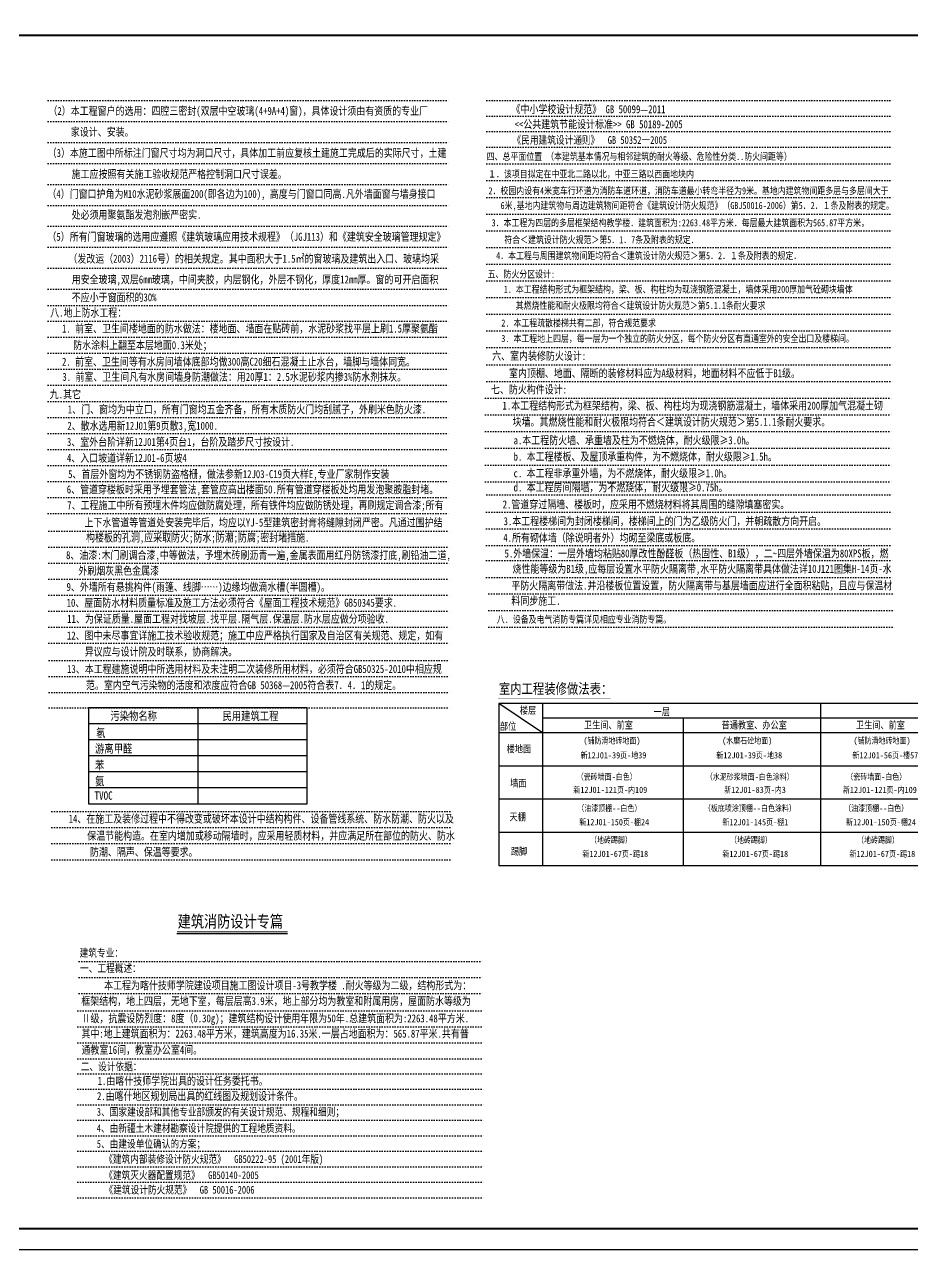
# Model space of a CAD drawing. Extents: x 28773 to 175644, y 7355 to 486294.
# Drawn here: x 98530 to 141240, y 317619 to 376544 of the extents above; entities that cross this region are included whole.
import ezdxf

# ---------------------------------------------------------------- set-up
doc = ezdxf.new("R2010")
doc.units = 0
doc.header["$LTSCALE"] = 1000
doc.header["$MEASUREMENT"] = 0
doc.linetypes.add('DOT2', pattern=[0.125, 0, -0.125])
for name, color, linetype in [('1', 7, 'Continuous'), ('_TCH_MASK', 7, 'Continuous'), ('PUB_TEXT', 7, 'Continuous'), ('PUB_TITLE', 7, 'Continuous'), ('TWT_TITLE', 7, 'Continuous'), ('看线', 3, 'Continuous')]:
    doc.layers.add(name, color=color, linetype=linetype)
doc.styles.add('-黑体', font='simhei.ttf', dxfattribs={"width": 1.2})
doc.styles.add('STYLE3', font='', dxfattribs={"width": 0.7})
doc.styles.get('STYLE3').set_extended_font_data('SimSun')

msp = doc.modelspace()

# ---------------------------------------------------------------- linework, layer by layer
for p, q in [((123448, 342475), (121345, 343875)), ((153873, 343875), (121345, 343875)), ((121345, 343875), (121345, 336075)), ((123448, 343875), (123448, 336075)), ((123448, 343875), (123448, 336075)), ((136811, 343875), (136811, 336075)), ((153873, 343175), (123448, 343175)), ((130203, 343175), (130203, 336075)), ((136811, 343175), (136811, 337675)), ((136811, 343175), (136811, 337675)), ((136811, 343175), (136811, 336075)), ((153873, 342475), (121345, 342475)), ((136811, 342494), (136811, 337675)), ((136811, 342494), (136811, 337675)), ((153873, 340875), (121345, 340875)), ((153873, 339275), (121345, 339275)), ((153873, 337675), (121345, 337675)), ((153873, 336075), (121345, 336075))]:
    msp.add_line(p, q)
at = {"layer": '1', "color": 4, "linetype": 'DOT2'}
for p, q in [((99671, 372881, -31331), (119005, 372881, -31331)), ((120766, 372881, -31331), (140340, 372881, -31331)), ((99671, 371873, -31331), (119005, 371873, -31331)), ((120766, 372135, -31331), (140340, 372135, -31331)), ((120766, 371390, -31331), (140340, 371390, -31331)), ((99671, 370866, -31331), (119005, 370866, -31331)), ((120766, 370644, -31331), (136133, 370644, -31331)), ((120766, 370644, -31331), (136133, 370644, -31331)), ((120766, 370644, -31331), (136133, 370644, -31331)), ((120766, 370644, -31331), (136133, 370644, -31331)), ((120766, 370644, -31331), (140340, 370644, -31331)), ((99671, 369859, -31331), (119005, 369859, -31331)), ((99671, 369859, -31331), (119005, 369859, -31331)), ((120766, 369839, -31331), (140340, 369839, -31331)), ((120765, 369033, -31331), (140339, 369033, -31331)), ((99671, 368852, -31331), (119005, 368852, -31331)), ((99671, 368852, -31331), (119005, 368852, -31331)), ((99671, 367845, -31331), (119005, 367845, -31331)), ((120765, 368227, -31331), (140339, 368227, -31331)), ((120765, 367422, -31331), (140339, 367422, -31331)), ((99671, 366838, -31331), (119005, 366838, -31331)), ((99671, 366838, -31331), (119005, 366838, -31331)), ((120765, 366617, -31331), (140339, 366617, -31331)), ((99671, 365831, -31331), (119005, 365831, -31331)), ((120765, 365812, -31331), (140339, 365812, -31331)), ((120765, 365812, -31331), (140339, 365812, -31331)), ((99671, 364824, -31331), (119005, 364824, -31331)), ((120765, 365012, -31331), (140339, 365012, -31331)), ((120765, 365012, -31331), (140339, 365012, -31331)), ((120765, 364212, -31331), (140339, 364212, -31331)), ((99671, 363817, -31331), (119005, 363817, -31331)), ((99671, 363817, -31331), (119005, 363817, -31331)), ((99671, 363817, -31331), (119005, 363817, -31331)), ((99671, 363028, -31331), (119005, 363028, -31331)), ((99671, 363028, -31331), (119005, 363028, -31331)), ((99671, 363028, -31331), (119005, 363028, -31331)), ((120765, 363412, -31331), (138652, 363412, -31331)), ((120765, 363412, -31331), (140339, 363412, -31331)), ((120765, 362612, -31331), (140339, 362612, -31331)), ((99672, 362277, -31331), (119038, 362277, -31331)), ((120765, 361812, -31331), (140339, 361812, -31331)), ((99672, 361507, -31331), (119038, 361507, -31331)), ((99672, 361507, -31331), (119038, 361507, -31331)), ((99672, 360737, -31331), (119038, 360737, -31331)), ((120765, 361012, -31331), (140339, 361012, -31331)), ((120765, 361012, -31331), (140339, 361012, -31331)), ((120765, 361012, -31331), (140339, 361012, -31331)), ((120763, 360177, -31331), (140337, 360177, -31331)), ((99672, 359967, -31331), (119038, 359967, -31331)), ((99672, 359197, -31331), (119038, 359197, -31331)), ((99672, 359197, -31331), (119038, 359197, -31331)), ((99672, 359197, -31331), (119038, 359197, -31331)), ((99672, 359197, -31331), (119038, 359197, -31331)), ((99672, 359197, -31331), (119038, 359197, -31331)), ((99672, 359197, -31331), (119038, 359197, -31331)), ((99672, 359197, -31331), (119038, 359197, -31331)), ((120763, 359372, -31331), (140337, 359372, -31331)), ((99668, 358413, -31331), (119034, 358413, -31331)), ((120706, 358576, -31331), (140281, 358576, -31331)), ((120706, 357770, -31331), (140281, 357770, -31331)), ((99668, 357643, -31331), (119034, 357643, -31331)), ((99668, 357643, -31331), (119034, 357643, -31331)), ((99668, 357643, -31331), (119034, 357643, -31331)), ((99668, 356873, -31331), (119034, 356873, -31331)), ((120706, 356965, -31331), (140281, 356965, -31331)), ((99668, 356103, -31331), (119034, 356103, -31331)), ((99668, 356103, -31331), (119034, 356103, -31331)), ((120706, 356160, -31331), (140281, 356160, -31331)), ((120706, 356160, -31331), (140281, 356160, -31331)), ((99668, 355333, -31331), (119034, 355333, -31331)), ((99668, 355333, -31331), (119034, 355333, -31331)), ((99668, 355333, -31331), (119034, 355333, -31331)), ((99668, 355333, -31331), (119034, 355333, -31331)), ((120706, 355355, -31331), (140281, 355355, -31331)), ((99668, 354563, -31331), (119034, 354563, -31331)), ((99668, 354563, -31331), (119034, 354563, -31331)), ((99668, 354563, -31331), (119034, 354563, -31331)), ((99668, 354563, -31331), (119034, 354563, -31331)), ((99668, 354563, -31331), (119034, 354563, -31331)), ((99668, 354563, -31331), (119034, 354563, -31331)), ((120706, 354549, -31331), (140281, 354549, -31331)), ((99668, 353793, -31331), (119034, 353793, -31331)), ((120765, 353920, -31331), (140339, 353920, -31331)), ((99668, 353023, -31331), (119034, 353023, -31331)), ((120757, 353088, -31331), (140332, 353088, -31331)), ((99703, 352178, -31331), (119069, 352178, -31331)), ((120757, 352283, -31331), (140332, 352283, -31331)), ((99703, 351408, -31331), (119069, 351408, -31331)), ((120757, 351477, -31331), (140332, 351477, -31331)), ((99703, 350638, -31331), (119069, 350638, -31331)), ((120757, 350769, -31331), (140332, 350769, -31331)), ((99703, 349868, -31331), (119069, 349868, -31331)), ((120757, 349947, -31331), (140332, 349947, -31331)), ((99703, 349098, -31331), (119069, 349098, -31331)), ((120866, 349152, -31331), (140441, 349152, -31331)), ((99703, 348328, -31331), (119069, 348328, -31331)), ((99703, 348328, -31331), (119069, 348328, -31331)), ((99703, 348328, -31331), (119069, 348328, -31331)), ((120866, 348352, -31331), (140441, 348352, -31331)), ((99703, 347558, -31331), (119069, 347558, -31331)), ((99703, 347558, -31331), (119069, 347558, -31331)), ((120866, 347552, -31331), (140441, 347552, -31331)), ((99703, 346788, -31331), (119069, 346788, -31331)), ((99715, 345959, -31331), (119080, 345959, -31331)), ((99715, 345189, -31331), (119080, 345189, -31331)), ((99715, 344419, -31331), (119080, 344419, -31331)), ((99718, 343675, -31331), (119083, 343675, -31331)), ((99718, 343675, -31331), (119083, 343675, -31331)), ((99850, 338681, -31331), (119216, 338681, -31331)), ((99850, 337911, -31331), (119216, 337911, -31331)), ((99850, 337141, -31331), (119216, 337141, -31331)), ((99850, 336371, -31331), (119216, 336371, -31331)), ((101160, 331475, -31331), (120670, 331475, -31331)), ((101160, 330705, -31331), (120670, 330705, -31331)), ((101160, 329935, -31331), (120670, 329935, -31331)), ((101102, 329093, -31331), (120670, 329093, -31331)), ((101102, 328323, -31331), (120670, 328323, -31331)), ((101102, 327553, -31331), (120670, 327553, -31331)), ((101102, 326783, -31331), (120670, 326783, -31331)), ((101102, 326783, -31331), (120676, 326783, -31331)), ((101102, 326072, -31331), (120676, 326072, -31331)), ((101102, 325327, -31331), (120676, 325327, -31331)), ((101102, 324581, -31331), (120676, 324581, -31331)), ((101102, 323836, -31331), (120676, 323836, -31331)), ((101102, 323090, -31331), (120676, 323090, -31331)), ((101102, 322345, -31331), (120676, 322345, -31331)), ((101102, 321599, -31331), (120676, 321599, -31331)), ((101102, 320854, -31331), (120676, 320854, -31331)), ((101102, 320108, -31331), (120676, 320108, -31331))]:
    msp.add_line(p, q, dxfattribs=at)
at = {"layer": '_TCH_MASK', "const_width": 10}
for points in [[(121308, 344161), (126726, 344161)], [(121308, 344124), (126725, 344124)]]:
    msp.add_lwpolyline(points, dxfattribs=at)
at = {"layer": 'PUB_TITLE', "color": 7}
msp.add_line((105858, 332817, -31331), (111181, 332817, -31331), dxfattribs=at)
at = {"layer": 'PUB_TITLE', "color": 7, "const_width": 55.6, "elevation": -31331}
msp.add_lwpolyline([(105860, 332902), (111182, 332902)], dxfattribs=at)
at = {"layer": 'TWT_TITLE'}
msp.add_lwpolyline([(70544, 317619), (175644, 317619), (175644, 377019), (70544, 377019)], close=True, dxfattribs=at)
at = {"layer": 'TWT_TITLE', "const_width": 100}
msp.add_lwpolyline([(73044, 318619), (174644, 318619), (174644, 376019), (73044, 376019)], close=True, dxfattribs=at)
at = {"layer": '看线', "color": 3}
for p, q in [((106869, 343620, -31331), (106869, 339055, -31331)), ((112130, 342905, -31331), (101609, 342905, -31331)), ((112130, 342135, -31331), (101609, 342135, -31331)), ((112130, 341367, -31331), (101609, 341367, -31331)), ((112130, 340595, -31331), (101609, 340595, -31331)), ((112130, 339825, -31331), (101609, 339825, -31331))]:
    msp.add_line(p, q, dxfattribs=at)
at = {"layer": '看线', "color": 3, "elevation": -31331}
msp.add_lwpolyline([(101609, 339055), (112130, 339055), (112130, 343675), (101609, 343675)], close=True, dxfattribs=at)

# ---------------------------------------------------------------- texts
at = {"style": '-黑体', "width": 0.8}
for s, height, p in [('楼层', 350, (122355, 343382)), ('一层', 350, (128791, 343310)), ('部位', 350, (121397, 342611)), ('卫生间、前室', 350, (125442, 342673)), ('普通教室、办公室', 350, (132059, 342673)), ('卫生间、前室', 350, (138525, 342673)), ('楼地面', 350, (121719, 341526)), ('(铺防滑地砖地面)', 300, (125413, 341949)), ('(水磨石砼地面)', 300, (132087, 341949)), ('(铺防滑地砖地面)', 300, (138404, 341949)), ('新12J01-39页-地39', 300, (125277, 341242)), ('新12J01-39页-地38', 300, (131807, 341242)), ('新12J01-56页-楼57', 300, (138353, 341242)), ('墙面', 350, (121889, 339878)), ('（瓷砖墙面-白色）', 300, (125090, 340211)), ('（水泥砂浆墙面-白色涂料）', 300, (131298, 340211)), ('（瓷砖墙面-白色）', 300, (138055, 340211)), ('新12J01-121页-内109', 300, (124928, 339581)), ('新12J01-83页-内3', 300, (132183, 339581)), ('新12J01-121页-内109', 300, (137894, 339581)), ('（油漆顶棚--白色）', 300, (125121, 338698)), ('（板底喷涂顶棚--白色涂料）', 300, (131207, 338698)), ('（油漆顶棚--白色）', 300, (137951, 338698)), ('天棚', 350, (121856, 338256)), ('新12J01-150页-棚24', 300, (125215, 338027)), ('新12J01-145页-棚1', 300, (132100, 338027)), ('新12J01-150页-棚24', 300, (138045, 338027)), ('   （地砖踢脚）', 300, (125140, 337169)), ('   （地砖踢脚）', 300, (131873, 337169)), ('   （地砖踢脚）', 300, (137984, 337169)), ('踢脚', 350, (121923, 336595)), ('新12J01-67页-踢18', 300, (125363, 336502)), ('新12J01-67页-踢18', 300, (132096, 336502)), ('新12J01-67页-踢18', 300, (138207, 336502))]:
    msp.add_text(s, height=height, dxfattribs=at).set_placement(p)
at = {"layer": 'PUB_TEXT', "style": '-黑体', "width": 0.8}
msp.add_text('室内工程装修做法表：', height=500, dxfattribs=at).set_placement((121346, 344347))
at = {"layer": '看线', "color": 3, "style": 'STYLE3', "width": 0.8}
for s, height, p in [('（2）本工程窗户的选用：四腔三密封(双层中空玻璃(4+9A+4)窗)，具体设计须由有资质的专业厂', 385, (99681, 372195, -62663)), ('《中小学校设计规范》 GB 50099—2011', 385, (121953, 372276)), ('家设计、安装。', 385, (100758, 371185, -62663)), ('《民用建筑设计通则》  GB 50352一2005', 372.73, (122001, 370801, -31331)), ('（3）本施工图中所标注门窗尺寸均为洞口尺寸，具体加工前应复核土建施工完成后的实际尺寸，土建', 385, (99644, 370174, -62663)), ('四、总平面位置 （本建筑基本情况与相邻建筑的耐火等级、危险性分类..防火间距等）', 340, (120760, 370026, -31331)), ('施工应按照有关施工验收规范严格控制洞口尺寸误差。', 385, (100796, 369155, -62663)), ('１．该项目拟定在中亚北二路以北，中亚三路以西面地块内', 340, (120828, 369183, -31331)), ('（4）门窗口护角为M10水泥砂浆展面200(即各边为100), 高度与门窗口同高.凡外墙面窗与墙身接口', 385, (99632, 368200, -62663)), ('2．校园内设有4米宽车行环道为消防车道环道，消防车道最小转弯半径为9米。基地内建筑物间距多层与多层间大于', 340, (120847, 368377, -31331)), ('6米,基地内建筑物与周边建筑物间距符合《建筑设计防火规范》（GBJ50016-2006）第5．2．１条及附表的规定。', 340, (121429, 367669, -31331)), ('处必须用聚氨酯发泡剂嵌严密实.', 385, (100795, 367200, -62663)), ('3．本工程为四层的多层框架结构教学楼．建筑面积为:2263.48平方米．每层最大建筑面积为565.87平方米，', 340, (120998, 366836, -31331)), ('（5）所有门窗玻璃的选用应遵照《建筑玻璃应用技术规程》（JGJ113）和《建筑安全玻璃管理规定》', 385, (99632, 366141, -62663)), ('符合＜建筑设计防火规范＞第5．1．7条及附表的规定．', 340, (121608, 366021, -31331)), ('（发改运（2003）2116号）的相关规定。其中面积大于1.5㎡的窗玻璃及建筑出入口、玻璃均采', 385, (100639, 365086, -62663)), ('4．本工程与周围建筑物间距均符合＜建筑设计防火规范＞第5．2．１条及附表的规定．', 340, (121216, 365255, -31331)), ('五、防火分区设计:', 340, (120806, 364366, -31331)), ('用安全玻璃,双层6mm玻璃，中间夹胶，内层钢化，外层不钢化，厚度12mm厚。窗的可开启面积', 385, (100801, 364086, -62663)), ('不应小于窗面积的30%%%', 385, (100801, 363228, -62663)), ('1. 本工程结构形式为框架结构，梁、板、构柱均为现浇钢筋混凝土，墙体采用200厚加气砼砌块墙体', 340, (121581, 363639, -31331)), ('其燃烧性能和耐火极限均符合＜建筑设计防火规范＞第5.1.1条耐火要求', 340, (122155, 362859, -31331)), ('八.地上防水工程：', 385, (99765, 362489, -31331)), ('2. 本工程疏散楼梯共有二部，符合规范要求', 340, (121464, 362017, -31331)), ('1. 前室、卫生间楼地面的防水做法：楼地面、墙面在贴砖前，水泥砂浆找平层上刷1.5厚聚氨酯', 385, (100337, 361726, -31331)), ('防水涂料上翻至本层地面0.3米处；', 385, (100871, 360927, -31331)), ('3. 本工程地上四层，每一层为一个独立的防火分区，每个防火分区有直通室外的安全出口及楼梯间。', 340, (121464, 361271, -31331)), ('六、室内装修防火设计:', 385, (121022, 360411, -31331)), ('2. 前室、卫生间等有水房间墙体底部均做300高C20细石混凝土止水台，墙脚与墙体同宽。', 385, (100334, 360131, -31331)), ('3. 前室、卫生间凡有水房间墙身防潮做法：用20厚1：2.5水泥砂浆内掺3%%%防水剂抹灰。', 385, (100352, 359402, -31331)), ('   室内顶棚、地面、隔断的装修材料应为A级材料，地面材料不应低于B1级。', 385, (121205, 359577, -31331)), ('九.其它', 385, (99743, 358563, -31331)), ('七、防火构件设计:', 385, (120965, 358795, -31331)), ('1、门、窗均为中立口，所有门窗均五金齐备，所有木质防火门均刮腻子，外刷米色防火漆.', 385, (100611, 357839, -31331)), ('1.本工程结构形式为框架结构，梁、板、构柱均为现浇钢筋混凝土，墙体采用200厚加气混凝土砌', 385, (121522, 358019, -31331)), ('块墙。其燃烧性能和耐火极限均符合＜建筑设计防火规范＞第5.1.1条耐火要求。', 385, (122006, 357240, -31331)), ('2、散水选用新12J01第9页散3,宽1000.', 385, (100591, 357049, -31331)), ('3、室外台阶详新12J01第4页台1，台阶及踏步尺寸按设计.', 385, (100571, 356272, -31331)), ('a.本工程防火墙、承重墙及柱为不燃烧体，耐火级限≥3.0h。', 385, (122053, 356351, -31331)), ('4、入口坡道详新12J01-6页坡4', 385, (100569, 355503, -31331)), ('b. 本工程楼板、及屋顶承重构件，为不燃烧体，耐火级限≥1.5h。', 385, (122053, 355567, -31331)), ('5、首层外窗均为不锈钢防盗格栅，做法参新12J03-C19页大样E,专业厂家制作安装', 385, (100627, 354724, -31331)), ('c. 本工程非承重外墙，为不燃烧体，耐火级限≥1.0h。', 385, (122053, 354767, -31331)), ('6、管道穿楼板时采用予埋套管法,套管应高出楼面50.所有管道穿楼板处均用发泡聚胺脂封堵。', 385, (100562, 353988, -31331)), ('d. 本工程房间隔墙，为不燃烧体，耐火级限≥0.75h。', 385, (122053, 354084, -31331)), ('7、工程施工中所有预埋木件均应做防腐处理，所有铁件均应做防锈处理，再刷规定调合漆;所有', 385, (100586, 353230, -31331)), ('   2.管道穿过隔墙、楼板时，应采用不燃烧材料将其周围的缝隙填塞密实。', 385, (120898, 353266, -31331)), ('上下水管道等管道处安装完毕后，均应以YJ-5型建筑密封膏将缝隙封闭严密。凡通过围护结', 385, (101415, 352397, -31331)), (' 3.本工程楼梯间为封闭楼梯间，楼梯间上的门为乙级防火门，并朝疏散方向开启。', 385, (121361, 352461, -31331)), ('构楼板的孔洞,应采取防火;防水;防潮;防腐;密封堵措施.', 385, (101490, 351669, -31331)), ('   4.所有砌体墙（除说明者外）均砌至梁底或板底。', 385, (120928, 351664, -31331)), ('8、油漆:木门刷调合漆,中等做法，予埋木砖刷沥青一遍,金属表面用红丹防锈漆打底,刷铅油二道,', 385, (100528, 350827, -31331)), ('5.外墙保温：一层外墙均粘贴80厚改性酚醛板（热固性、B1级），二~四层外墙保温为80XPS板，燃', 385, (121618, 350908, -31331)), ('烧性能等级为B1级,应每层设置水平防火隔离带,水平防火隔离带具体做法详10J121图集H-14页-水', 385, (122001, 350168, -31331)), ('外刷烟灰黑色金属漆', 385, (101120, 350076, -31331)), ('9、外墙所有悬挑构件(雨篷、线脚……)边缘均做滴水槽(半圆槽)。', 385, (100553, 349298, -31331)), ('平防火隔离带做法.并沿楼板位置设置，防火隔离带与基层墙面应进行全面积粘贴，且应与保温材', 385, (121947, 349364)), ('10、屋面防水材料质量标准及施工方法必须符合《屋面工程技术规范》GB50345要求.', 385, (100556, 348537, -31331)), ('料同步施工.', 385, (121947, 348632)), ('11、为保证质量.屋面工程对找坡层.找平层.隔气层.保温层.防水层应做分项验收.', 385, (100584, 347763, -31331)), ('八. 设备及电气消防专篇详见相应专业消防专篇。', 340, (121246, 347761, -31331)), ('12、图中未尽事宜详施工技术验收规范；施工中应严格执行国家及自治区有关规范、规定，如有', 385, (100570, 346960, -31331)), ('异议应与设计院及时联系，协商解决。', 385, (101427, 346182, -31331)), ('13、本工程建施说明中所选用材料及未注明二次装修所用材料，必须符合GB50325-2010中相应规', 385, (100577, 345351, -31331)), ('范。室内空气污染物的活度和浓度应符合GB 50368—2005符合表7．4．1的规定。', 385, (101486, 344572, -31331)), ('污染物名称', 400, (102662, 343082, -31331)), ('民用建筑工程', 400, (108054, 343082, -31331)), (' 氡', 400, (101752, 342264, -31331)), ('游离甲醛', 400, (101923, 341511, -31331)), ('苯', 400, (101923, 340709, -31331)), ('氨', 400, (101923, 339945, -31331)), ('TVOC', 400, (101900, 339254, -31331)), ('14、在施工及装修过程中不得改变或破坏本设计中结构构件、设备管线系统、防水防潮、防火以及', 385, (100653, 338148, -31331)), ('保温节能构造。在室内增加或移动隔墙时，应采用轻质材料，并应满足所在部位的防火、防水', 385, (101548, 337329, -31331)), ('防潮、隔声、保温等要求。', 385, (101677, 336550, -31331)), ('建筑消防设计专篇', 580.9, (105895, 333110, -31331)), ('建筑专业：', 372.7, (101181, 331701, -31331)), ('一、工程概述：', 372.7, (101202, 330961, -31331)), ('    本工程为喀什技师学院建设项目施工图设计项目-3号教学楼 .耐火等级为二级，结构形式为：', 385, (101521, 330133, -31331)), ('框架结构，地上四层，无地下室，每层层高3.9米，地上部分均为教室和附属用房，屋面防水等级为', 385, (101260, 329377, -31331)), ('Ⅱ级，抗震设防烈度：8度（0.30g)；建筑结构设计使用年限为50年.总建筑面积为:2263.48平方米.', 385, (101270, 328545, -31331)), ('其中:地上建筑面积为：2263.48平方米，建筑高度为16.35米.一层占地面积为：565.87平米.共有普', 385, (101270, 327811, -31331)), ('通教室16间，教室办公室4间。', 385, (101270, 327030, -31331)), ('二、设计依据：', 372.7, (101235, 326235, -31331)), ('1.由喀什技师学院出具的设计任务委托书。', 385, (102047, 325536, -50837)), ('2.由喀什地区规划局出具的红线图及规划设计条件。', 385, (102016, 324806, -50837)), ('3、国家建设部和其他专业部颁发的有关设计规范、规程和细则；', 372.73, (102006, 324053, -31331)), ('5、由建设单位确认的方案；', 372.73, (102006, 322513, -31331)), ('《建筑内部装修设计防火规范》  GB50222-95 (2001年版)', 372.73, (102365, 321783, -31331)), ('《建筑灭火器配置规范》  GB50140-2005', 372.73, (102365, 321008, -31331)), ('《建筑设计防火规范》  GB 50016-2006', 372.73, (102377, 320305, -31331))]:
    msp.add_text(s, height=height, dxfattribs=at).set_placement(p)
at = {"layer": '看线', "style": 'STYLE3', "width": 0.8}
msp.add_text('<<公共建筑节能设计标准>> GB 50189-2005', height=385, dxfattribs=at).set_placement((122103, 371553, -31331))
at = {"layer": '看线', "color": 1, "style": 'STYLE3', "width": 0.8}
msp.add_text('4、由新疆土木建材勘察设计院提供的工程地质资料。', height=372.73, dxfattribs=at).set_placement((102006, 323269, -31331))

doc.saveas('drawing.dxf')
